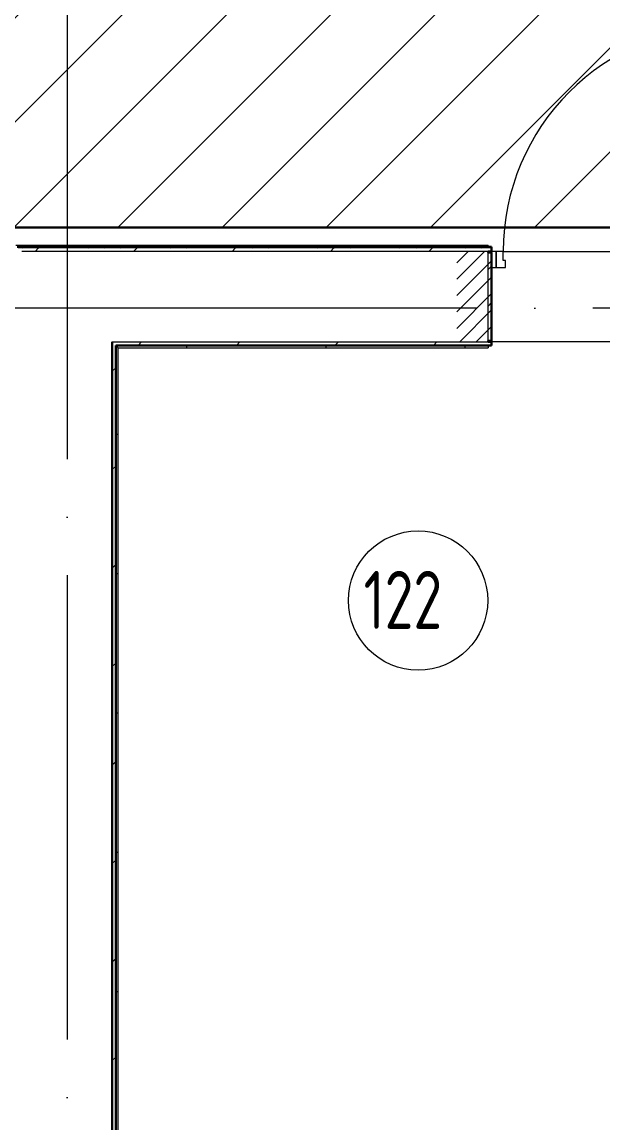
# Model space of a CAD drawing. Header units: millimetres. Extents: x -259809 to 472825, y -397243 to 31861.
# Drawn here: x -15050 to -12546, y -370192 to -365449 of the extents above; entities that cross this region are included whole.
import ezdxf

# ---------------------------------------------------------------- set-up
doc = ezdxf.new("R2010")
doc.units = ezdxf.units.MM
doc.linetypes.add('ADSK_Линия сетки', pattern=[25, 20, -2.5, 0, -2.5])
doc.linetypes.add('ADSK_Штриховая_ш2 п1_5', pattern=[4.5, 3, -1.5])
for name, color, linetype, lineweight in [('Двери', 252, 'Continuous', 9), ('лс', 5, 'Continuous', 30), ('Марки помещений', 252, 'Continuous', 20), ('Ограждение', 252, 'Continuous', 9), ('Оси', 252, 'Continuous', 9), ('Стены внутренние', 252, 'Continuous', 18), ('Стены наружные', 252, 'Continuous', 18), ('Стены штриховка', 7, 'Continuous', 9)]:
    doc.layers.add(name, color=color, linetype=linetype, lineweight=lineweight)
doc.styles.add('GOST Common_3', font='', dxfattribs={"height": 3.5})
doc.styles.get('GOST Common_3').set_extended_font_data('GOST 2.304 type A')
pattern_1 = [(0, (-37739.8, 574.4), (0, 600), []), (90, (-37739.8, 574.4), (-600, 4e-14), [])]

# ---------------------------------------------------------------- blocks, each defined once
blk = doc.blocks.new('1 этаж')
at = {"layer": 'Двери', "lineweight": 18, "true_color": 0x636466}
h = blk.add_hatch(dxfattribs=at)
h.set_pattern_fill('FP_2', color=251, style=0, pattern_type=2)
h.set_pattern_definition([(45, (-12490.8, -13945.313), (-35.3553, 35.3553), [])])
h.paths.add_polyline_path([(-11805.8, -14140.3), (-11805.8, -13750.3), (-11955.8, -13750.3), (-11955.8, -14140.3)])
h.paths.add_polyline_path([(-13175.8, -14140.3), (-13025.8, -14140.3), (-13025.8, -13750.3), (-13175.8, -13750.3)])
at = {"layer": 'Ограждение', "true_color": 0x636466}
h = blk.add_hatch(dxfattribs=at)
h.set_pattern_fill('FP_25', color=251, style=0, pattern_type=2)
h.set_pattern_definition([(0, (-32119.8, 94.4), (0, 600), []), (90, (-32119.8, 94.4), (-600, 4e-14), [])])
h.paths.add_polyline_path([(-15070.8, -13730.3), (-13040.8, -13730.3), (-13040.8, -13725.3), (-15075.8, -13725.3)])
h = blk.add_hatch(dxfattribs=at)
h.set_pattern_fill('FP_37', color=251, style=0, pattern_type=2)
h.set_pattern_definition(pattern_1)
h.paths.add_polyline_path([(-14645.8, -20130.3), (-14635.8, -20120.3), (-14635.8, -14165.3), (-14645.8, -14155.3), (-14645.8, -19853.7)])
h = blk.add_hatch(dxfattribs=at)
h.set_pattern_fill('FP_37', color=251, style=0, pattern_type=2)
h.set_pattern_definition(pattern_1)
h.paths.add_polyline_path([(-14635.8, -14165.3), (-13040.8, -14165.3), (-13040.8, -14155.3), (-14645.8, -14155.3)])
at = {"layer": 'Двери', "color": 251, "linetype": 'ADSK_Штриховая_ш2 п1_5', "true_color": 0x636466}
for p, q in [((-13025.8, -13750.3), (-13175.8, -13750.3)), ((-13025.8, -14140.3), (-13025.8, -13750.3)), ((-13175.8, -14140.3), (-13025.8, -14140.3))]:
    blk.add_line(p, q, dxfattribs=at)
at = {"layer": 'Двери', "color": 251, "true_color": 0x636466}
for p, q in [((-13005.8, -13750.3), (-13025.8, -13750.3)), ((-13025.8, -13750.3), (-13025.8, -13820.3)), ((-12975.8, -13750.3), (-13005.8, -13750.3)), ((-13005.8, -13750.3), (-13005.8, -13820.3)), ((-13005.8, -13820.3), (-13005.8, -13750.3)), ((-12975.8, -13790.3), (-12975.8, -13750.3)), ((-12965.8, -13790.3), (-12975.8, -13790.3)), ((-12965.8, -13820.3), (-12965.8, -13790.3)), ((-13025.8, -13820.3), (-13005.8, -13820.3)), ((-13005.8, -13820.3), (-12965.8, -13820.3))]:
    blk.add_line(p, q, dxfattribs=at)
blk.add_arc((-12005.8, -13750.3), 970, 90, 180, dxfattribs=at)
at = {"layer": 'Марки помещений', "color": 251, "true_color": 0x636466}
blk.add_circle((-13342.7, -15254.5), 300, dxfattribs=at)
at = {"layer": 'Ограждение', "color": 251, "true_color": 0x636466}
for p, q in [((-13040.8, -13725.3), (-15075.8, -13725.3)), ((-13040.8, -13725.3), (-13040.8, -13730.3)), ((-14635.8, -14165.3), (-14645.8, -14155.3)), ((-14635.8, -20120.3), (-14635.8, -14165.3)), ((-14635.8, -14165.3), (-13040.8, -14165.3)), ((-13040.8, -14155.3), (-13040.8, -14165.3))]:
    blk.add_line(p, q, dxfattribs=at)
at = {"layer": 'Оси', "color": 251, "linetype": 'ADSK_Линия сетки', "ltscale": 100, "true_color": 0x636466}
for p, q in [((-14855.8, -2645.3), (-14855.8, -32501.4)), ((4411.5, -13995.3), (-72528.1, -13995.3))]:
    blk.add_line(p, q, dxfattribs=at)
at = {"layer": 'Стены внутренние', "color": 251, "true_color": 0x636466}
for p, q in [((-13040.8, -13750.3), (-15050.8, -13750.3)), ((-12975.8, -13750.3), (-12045.8, -13750.3)), ((-13040.8, -14135.3), (-13040.8, -13755.3)), ((-14660.8, -14140.3), (-13040.8, -14140.3)), ((-11875.8, -14140.3), (-13025.8, -14140.3))]:
    blk.add_line(p, q, dxfattribs=at)
at = {"layer": 'Стены внутренние', "color": 251, "lineweight": 30, "true_color": 0x636466}
for p, q in [((-13040.8, -13755.3), (-13040.8, -13750.3)), ((-13040.8, -14140.3), (-13040.8, -14135.3))]:
    blk.add_line(p, q, dxfattribs=at)
at = {"layer": 'Стены наружные', "color": 251, "lineweight": 30, "true_color": 0x636466}
for p, q in [((-13025.8, -13730.3), (-15070.8, -13730.3)), ((-13040.8, -13750.3), (-13025.8, -13750.3)), ((-13025.8, -13750.3), (-13025.8, -13730.3)), ((-13025.8, -13755.3), (-13040.8, -13755.3)), ((-13025.8, -14135.3), (-13025.8, -13755.3)), ((-14660.8, -14140.3), (-14660.8, -20145.3)), ((-14645.8, -14155.3), (-13025.8, -14155.3)), ((-14645.8, -20130.3), (-14645.8, -14155.3)), ((-13040.8, -14135.3), (-13025.8, -14135.3)), ((-13025.8, -14140.3), (-13040.8, -14140.3)), ((-13025.8, -14155.3), (-13025.8, -14140.3))]:
    blk.add_line(p, q, dxfattribs=at)
at = {"layer": 'Стены наружные', "color": 251, "linetype": 'Continuous', "lineweight": 9, "true_color": 0x636466}
for p, q in [((-15049, -13735.3), (-15044, -13730.3)), ((-14993.3, -13750.3), (-14978.3, -13735.3)), ((-14978.3, -13735.3), (-14973.3, -13730.3)), ((-14907.6, -13735.3), (-14902.6, -13730.3)), ((-14836.9, -13735.3), (-14831.9, -13730.3)), ((-14766.1, -13735.3), (-14761.1, -13730.3)), ((-14695.4, -13735.3), (-14690.4, -13730.3)), ((-14624.7, -13735.3), (-14619.7, -13730.3)), ((-14569, -13750.3), (-14554, -13735.3)), ((-14554, -13735.3), (-14549, -13730.3)), ((-14483.3, -13735.3), (-14478.3, -13730.3)), ((-14412.6, -13735.3), (-14407.6, -13730.3)), ((-14341.9, -13735.3), (-14336.9, -13730.3)), ((-14271.2, -13735.3), (-14266.2, -13730.3)), ((-14200.5, -13735.3), (-14195.5, -13730.3)), ((-14144.8, -13750.3), (-14129.8, -13735.3)), ((-14129.8, -13735.3), (-14124.8, -13730.3)), ((-14059, -13735.3), (-14054, -13730.3)), ((-13988.3, -13735.3), (-13983.3, -13730.3)), ((-13917.6, -13735.3), (-13912.6, -13730.3)), ((-13846.9, -13735.3), (-13841.9, -13730.3)), ((-13776.2, -13735.3), (-13771.2, -13730.3)), ((-13720.5, -13750.3), (-13705.5, -13735.3)), ((-13705.5, -13735.3), (-13700.5, -13730.3)), ((-13634.8, -13735.3), (-13629.8, -13730.3)), ((-13564.1, -13735.3), (-13559.1, -13730.3)), ((-13493.4, -13735.3), (-13488.4, -13730.3)), ((-13422.6, -13735.3), (-13417.6, -13730.3)), ((-13351.9, -13735.3), (-13346.9, -13730.3)), ((-13296.2, -13750.3), (-13281.2, -13735.3)), ((-13281.2, -13735.3), (-13276.2, -13730.3)), ((-13210.5, -13735.3), (-13205.5, -13730.3)), ((-13139.8, -13735.3), (-13134.8, -13730.3)), ((-13069.1, -13735.3), (-13064.1, -13730.3)), ((-13040.8, -13829), (-13025.8, -13814)), ((-13040.8, -13986.2), (-13025.8, -13971.2)), ((-14549.8, -14155.3), (-14534.8, -14140.3)), ((-14125.5, -14155.3), (-14110.5, -14140.3)), ((-13701.2, -14155.3), (-13686.2, -14140.3)), ((-13277, -14155.3), (-13262, -14140.3)), ((-14660.8, -14266.4), (-14645.8, -14251.4)), ((-14660.8, -14690.6), (-14645.8, -14675.6)), ((-14660.8, -15114.9), (-14645.8, -15099.9)), ((-14660.8, -15539.2), (-14645.8, -15524.2)), ((-14660.8, -15963.4), (-14645.8, -15948.4)), ((-14660.8, -16387.7), (-14645.8, -16372.7)), ((-14660.8, -16811.9), (-14645.8, -16796.9)), ((-14660.8, -17236.2), (-14645.8, -17221.2))]:
    blk.add_line(p, q, dxfattribs=at)
at = {"layer": 'Стены штриховка', "color": 251, "true_color": 0x636466}
blk.add_line((-13025.8, -13735.3), (-15065.8, -13735.3), dxfattribs=at)
at = {"layer": 'Марки помещений', "color": 251, "true_color": 0x636466, "style": 'GOST Common_3', "width": 0.9}
blk.add_text('122', height=250, dxfattribs=at).set_placement((-13577.6, -15376.8))

msp = doc.modelspace()

# ---------------------------------------------------------------- hatches: boundary and pattern name
at = {"layer": 'лс', "lineweight": 5}
h = msp.add_hatch(dxfattribs=at)
h.set_pattern_fill('ANSI31', color=4, scale=100)
h.set_pattern_definition([(45, (7e-12, 55557.13), (-224.5064, 224.5064), [])])
h.paths.add_polyline_path([(-29281.7, -366334.3), (-4405.2, -366334.3), (-4405.2, -364593), (-5981.9, -364593), (-5981.9, -364588.7), (-8829.6, -364588.7), (-8829.6, -364591.6), (-30595.5, -364591.6), (-30595.5, -358232.4), (-32731.9, -358232.4), (-32731.9, -364572.7), (-40514.3, -364572.7), (-40514.3, -366445.8), (-39730, -366445.8), (-39730, -369715.4), (-34251.2, -369715.4), (-34251.2, -372621.1), (-29281.7, -372621.1)])
edge = h.paths.add_edge_path(flags=16)
edge.add_ellipse((-39267.7, -365126.6), major_axis=(911.9, 0), ratio=0.29514, start_angle=0, end_angle=360)
h.paths.add_polyline_path([(-39746.2, -365398.8), (-38817.6, -365398.8), (-38817.6, -364890.3), (-39746.2, -364890.3)], flags=16)

# ---------------------------------------------------------------- linework, layer by layer
at = {"layer": 'лс', "color": 4, "lineweight": 30}
msp.add_lwpolyline([(-40514.3, -364572.7), (-32731.9, -364572.7), (-32731.9, -358232.4), (-30595.5, -358232.4), (-30595.5, -364591.6), (-8829.6, -364591.6), (-8829.6, -364588.7), (-5981.9, -364588.7), (-5981.9, -364593), (-4405.2, -364593), (-4405.2, -366334.3), (-29281.7, -366334.3), (-29281.7, -372621.1), (-34251.2, -372621.1), (-34251.2, -369715.4), (-39730, -369715.4), (-39730, -366445.8), (-40514.3, -366445.8)], close=True, dxfattribs=at)

# ---------------------------------------------------------------- block references
msp.add_blockref('1 этаж', (0, -352686.9))

doc.saveas('drawing.dxf')
